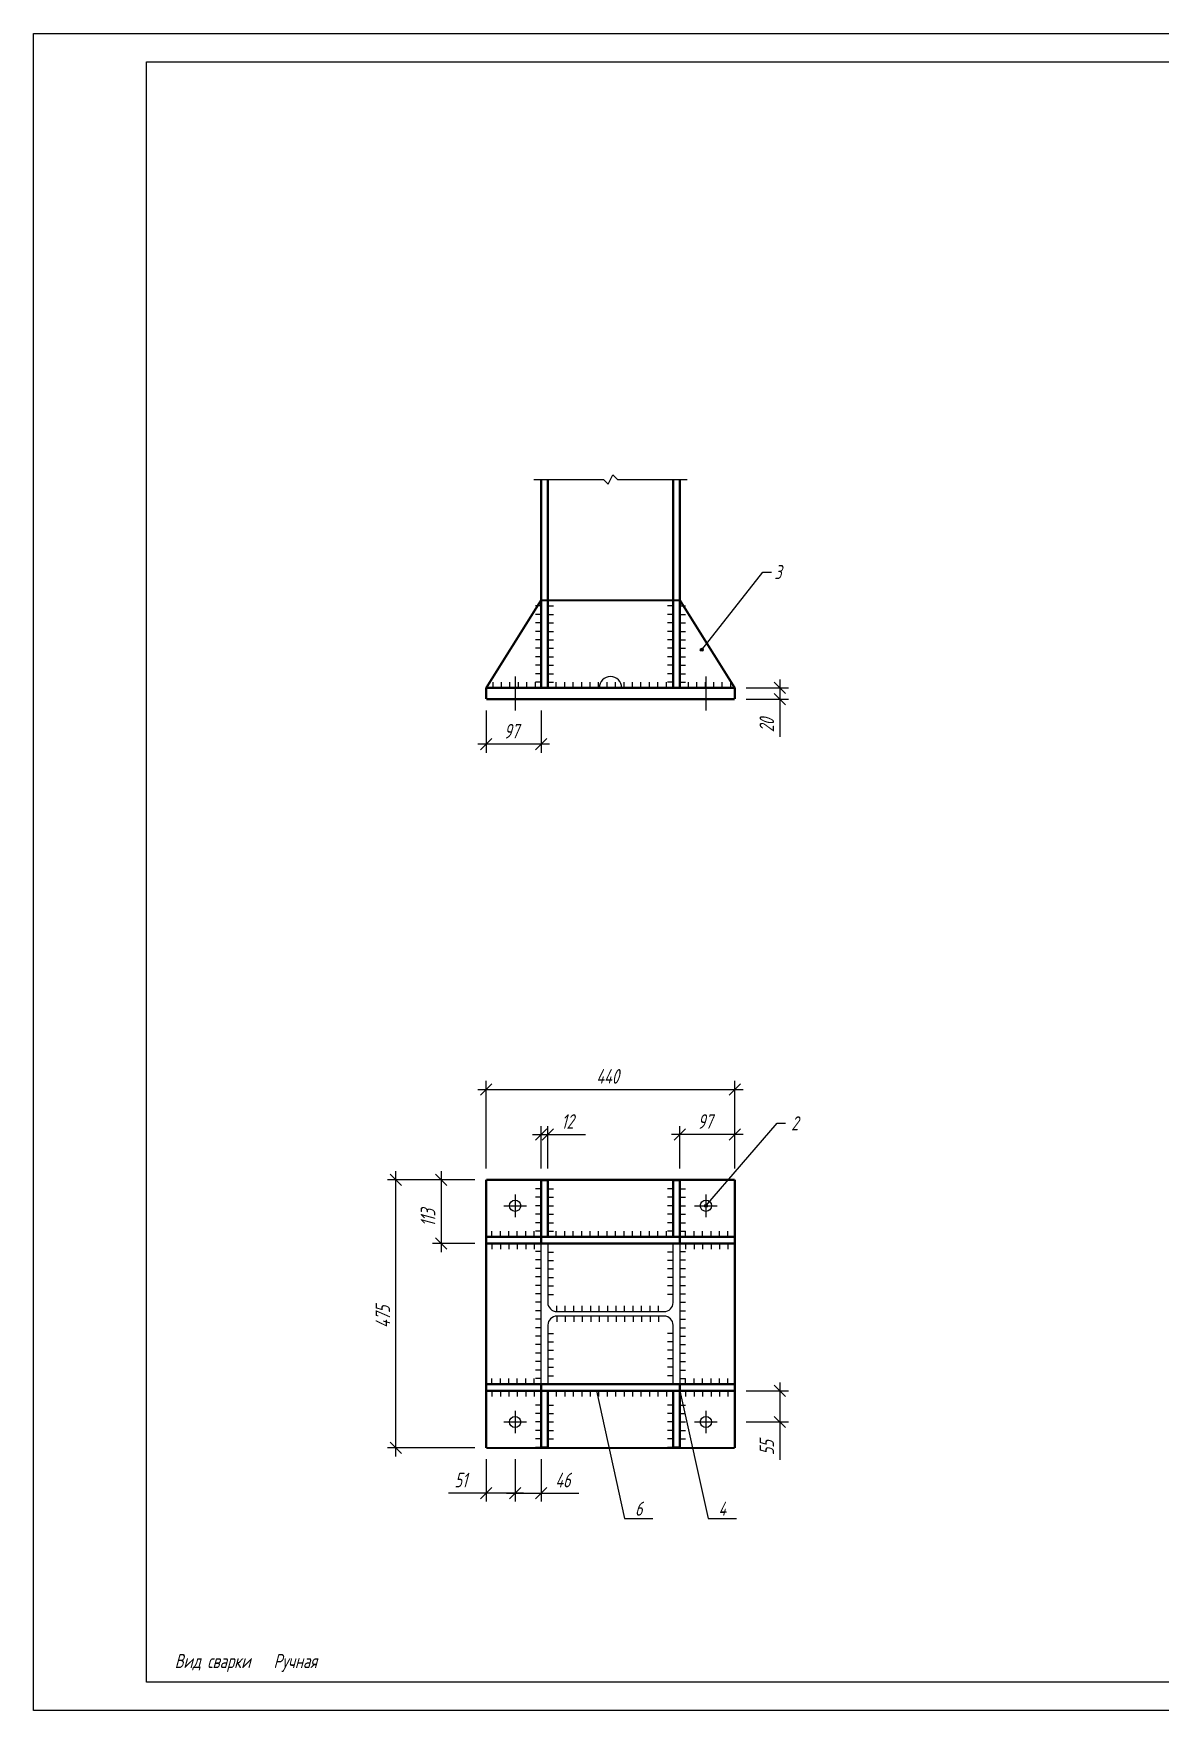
# Model space of a CAD drawing. Extents: x 0 to 420, y 0 to 297.
# Drawn here: x 0 to 199.6, y 0 to 297 of the extents above; entities that cross this region are included whole.
import ezdxf
from ezdxf.enums import TextEntityAlignment as Align

# ---------------------------------------------------------------- set-up
doc = ezdxf.new("R2010")
doc.units = 0
doc.header["$MEASUREMENT"] = 0
doc.layers.get('DEFPOINTS').update_dxf_attribs({"linetype": 'CONTINUOUS'})
for name, color, linetype in [('ВЫНОСКИ', 7, 'CONTINUOUS'), ('ПРОФИЛЬ', 7, 'CONTINUOUS'), ('РАЗМЕРЫ', 7, 'CONTINUOUS'), ('УЗЕЛ', 7, 'CONTINUOUS'), ('ШТАМП_РАМКА', 7, 'CONTINUOUS')]:
    doc.layers.add(name, color=color, linetype=linetype)
doc.styles.add('SCADOFFICE', font='RomanS', dxfattribs={"width": 0.7, "oblique": 15, "height": 2.5})
doc.dimstyles.new('SCADOFFICE_DIM', dxfattribs={"dimtxt": 2.5, "dimasz": 2, "dimexe": 1.5, "dimexo": 2, "dimgap": 1, "dimtad": 1, "dimdec": 4, "dimlfac": 10, "dimdsep": 46, "dimtxsty": 'SCADOFFICE', "dimblk": 'OBLIQUE', "dimsah": 1, "dimcen": 2.5, "dimdle": 1.5, "dimclrd": 256, "dimclre": 256, "dimclrt": 256, "dimadec": 0, "dimazin": 0, "dimtfac": 1, "dimtdec": 4, "dimtmove": 2, "dimatfit": 3, "dimldrblk": 'OBLIQUE', "dimfxl": 1, "dimtolj": 1, "dimarcsym": 0})

# ---------------------------------------------------------------- blocks, each defined once
blk = doc.blocks.new('*U18')
at = {"layer": 'ВЫНОСКИ'}
for points in [[(118.09, 187.77), (118.07, 187.92), (118.09, 187.97)], [(118.07, 187.82), (118.07, 187.87), (118.07, 187.92)], [(118.07, 187.82), (118.07, 187.92), (118.09, 187.77)], [(118.11, 187.73), (118.09, 187.97), (118.11, 188.01)], [(118.09, 187.77), (118.09, 187.97), (118.11, 187.73)], [(118.14, 187.69), (118.11, 188.01), (118.14, 188.05)], [(118.11, 187.73), (118.11, 188.01), (118.14, 187.69)], [(118.18, 187.66), (118.14, 188.05), (118.18, 188.08)], [(118.14, 187.69), (118.14, 188.05), (118.18, 187.66)], [(118.22, 187.64), (118.18, 188.08), (118.22, 188.1)], [(118.18, 187.66), (118.18, 188.08), (118.22, 187.64)], [(118.27, 187.62), (118.22, 188.1), (118.27, 188.12)], [(118.22, 187.64), (118.22, 188.1), (118.27, 187.62)], [(118.27, 187.62), (118.27, 188.12), (118.32, 187.62)], [(118.32, 187.62), (118.27, 188.12), (118.32, 188.12)]]:
    blk.add_solid(points, dxfattribs=at)
at = {"layer": 'ВЫНОСКИ', "extrusion": (0, 0, -1)}
for points in [[(-118.32, 187.62), (-118.32, 188.12), (-118.37, 187.62)], [(-118.37, 187.62), (-118.32, 188.12), (-118.37, 188.12)], [(-118.37, 187.62), (-118.37, 188.12), (-118.42, 187.64)], [(-118.42, 187.64), (-118.37, 188.12), (-118.42, 188.1)], [(-118.42, 187.64), (-118.42, 188.1), (-118.46, 187.66)], [(-118.46, 187.66), (-118.42, 188.1), (-118.46, 188.08)], [(-118.46, 187.66), (-118.46, 188.08), (-118.5, 187.69)], [(-118.5, 187.69), (-118.46, 188.08), (-118.5, 188.05)], [(-118.5, 187.69), (-118.5, 188.05), (-118.53, 187.73)], [(-118.53, 187.73), (-118.5, 188.05), (-118.53, 188.01)], [(-118.53, 187.73), (-118.53, 188.01), (-118.55, 187.77)], [(-118.55, 187.77), (-118.53, 188.01), (-118.55, 187.97)], [(-118.55, 187.77), (-118.55, 187.97), (-118.57, 187.82)], [(-118.57, 187.82), (-118.55, 187.97), (-118.57, 187.92)], [(-118.57, 187.82), (-118.57, 187.92), (-118.57, 187.87)]]:
    blk.add_solid(points, dxfattribs=at)
blk = doc.blocks.new('_OBLIQUE')
at = {"layer": 'РАЗМЕРЫ', "color": 0, "linetype": 'ByBlock'}
blk.add_line((-0.5, -0.5), (0.5, 0.5), dxfattribs=at)
blk = doc.blocks.new('*D1')
at = {"layer": 'DEFPOINTS', "color": 0}
for p in [(124.17, 181.12), (124.17, 179.12), (132.17, 179.12)]:
    blk.add_point(p, dxfattribs=at)
at = {"layer": 'РАЗМЕРЫ'}
for p, q in [((132.17, 182.62), (132.17, 177.62)), ((126.17, 181.12), (133.67, 181.12)), ((126.17, 179.12), (133.67, 179.12)), ((132.17, 181.12), (132.17, 172.42))]:
    blk.add_line(p, q, dxfattribs=at)
at = {"layer": 'РАЗМЕРЫ', "xscale": 2, "yscale": 2, "zscale": 2}
for p, rotation in [((132.17, 181.12), 90), ((132.17, 179.12), 270)]:
    blk.add_blockref('_OBLIQUE', p, dxfattribs=dict(at, rotation=rotation))
at = {"layer": 'РАЗМЕРЫ', "style": 'SCADOFFICE', "oblique": 15, "width": 0.676148}
blk.add_text('20', height=2.58819, rotation=90, dxfattribs=at).set_placement((131.1475, 173.247))
blk = doc.blocks.new('*D3')
at = {"layer": 'DEFPOINTS', "color": 0}
for p in [(80.17, 179.12), (89.87, 179.12), (80.17, 171.12)]:
    blk.add_point(p, dxfattribs=at)
at = {"layer": 'РАЗМЕРЫ'}
for p, q in [((80.17, 177.12), (80.17, 169.62)), ((89.87, 177.12), (89.87, 169.62)), ((91.37, 171.12), (78.67, 171.12))]:
    blk.add_line(p, q, dxfattribs=at)
at = {"layer": 'РАЗМЕРЫ', "xscale": 2, "yscale": 2, "zscale": 2}
for p in [(80.17, 171.12), (89.87, 171.12)]:
    blk.add_blockref('_OBLIQUE', p, dxfattribs=at)
at = {"layer": 'РАЗМЕРЫ', "style": 'SCADOFFICE', "oblique": 15, "width": 0.676148}
blk.add_text('97', height=2.58819, dxfattribs=at).set_placement((83.2875, 172.1425))
blk = doc.blocks.new('*U22')
at = {"layer": 'ВЫНОСКИ'}
for points in [[(118.84, 89.29), (118.82, 89.44), (118.84, 89.49)], [(118.82, 89.34), (118.82, 89.39), (118.82, 89.44)], [(118.82, 89.34), (118.82, 89.44), (118.84, 89.29)], [(118.86, 89.25), (118.84, 89.49), (118.86, 89.53)], [(118.84, 89.29), (118.84, 89.49), (118.86, 89.25)], [(118.89, 89.21), (118.86, 89.53), (118.89, 89.57)], [(118.86, 89.25), (118.86, 89.53), (118.89, 89.21)], [(118.93, 89.18), (118.89, 89.57), (118.93, 89.6)], [(118.89, 89.21), (118.89, 89.57), (118.93, 89.18)], [(118.97, 89.16), (118.93, 89.6), (118.97, 89.62)], [(118.93, 89.18), (118.93, 89.6), (118.97, 89.16)], [(119.02, 89.14), (118.97, 89.62), (119.02, 89.64)], [(118.97, 89.16), (118.97, 89.62), (119.02, 89.14)], [(119.02, 89.14), (119.02, 89.64), (119.07, 89.14)], [(119.07, 89.14), (119.02, 89.64), (119.07, 89.64)]]:
    blk.add_solid(points, dxfattribs=at)
at = {"layer": 'ВЫНОСКИ', "extrusion": (0, 0, -1)}
for points in [[(-119.07, 89.14), (-119.07, 89.64), (-119.12, 89.14)], [(-119.12, 89.14), (-119.07, 89.64), (-119.12, 89.64)], [(-119.12, 89.14), (-119.12, 89.64), (-119.17, 89.16)], [(-119.17, 89.16), (-119.12, 89.64), (-119.17, 89.62)], [(-119.17, 89.16), (-119.17, 89.62), (-119.21, 89.18)], [(-119.21, 89.18), (-119.17, 89.62), (-119.21, 89.6)], [(-119.21, 89.18), (-119.21, 89.6), (-119.25, 89.21)], [(-119.25, 89.21), (-119.21, 89.6), (-119.25, 89.57)], [(-119.25, 89.21), (-119.25, 89.57), (-119.28, 89.25)], [(-119.28, 89.25), (-119.25, 89.57), (-119.28, 89.53)], [(-119.28, 89.25), (-119.28, 89.53), (-119.3, 89.29)], [(-119.3, 89.29), (-119.28, 89.53), (-119.3, 89.49)], [(-119.3, 89.29), (-119.3, 89.49), (-119.32, 89.34)], [(-119.32, 89.34), (-119.3, 89.49), (-119.32, 89.44)], [(-119.32, 89.34), (-119.32, 89.44), (-119.32, 89.39)]]:
    blk.add_solid(points, dxfattribs=at)
blk = doc.blocks.new('*D6')
at = {"layer": 'DEFPOINTS', "color": 0}
for p in [(85.27, 46.49), (89.87, 46.49), (89.87, 38.49)]:
    blk.add_point(p, dxfattribs=at)
at = {"layer": 'РАЗМЕРЫ'}
for p, q in [((85.27, 44.49), (85.27, 36.99)), ((89.87, 44.49), (89.87, 36.99)), ((83.77, 38.49), (91.37, 38.49)), ((89.87, 38.49), (96.57, 38.49))]:
    blk.add_line(p, q, dxfattribs=at)
at = {"layer": 'РАЗМЕРЫ', "xscale": 2, "yscale": 2, "zscale": 2, "rotation": 180}
blk.add_blockref('_OBLIQUE', (85.27, 38.49), dxfattribs=at)
at = {"layer": 'РАЗМЕРЫ', "xscale": 2, "yscale": 2, "zscale": 2}
blk.add_blockref('_OBLIQUE', (89.87, 38.49), dxfattribs=at)
at = {"layer": 'РАЗМЕРЫ', "style": 'SCADOFFICE', "oblique": 15, "width": 0.676148}
blk.add_text('46', height=2.58819, dxfattribs=at).set_placement((92.3935, 39.5125))
blk = doc.blocks.new('*D7')
at = {"layer": 'DEFPOINTS', "color": 0}
for p in [(80.17, 46.49), (85.27, 46.49), (80.17, 38.49)]:
    blk.add_point(p, dxfattribs=at)
at = {"layer": 'РАЗМЕРЫ'}
for p, q in [((80.17, 44.49), (80.17, 36.99)), ((85.27, 44.49), (85.27, 36.99)), ((85.27, 38.49), (73.47, 38.49)), ((86.77, 38.49), (78.67, 38.49))]:
    blk.add_line(p, q, dxfattribs=at)
at = {"layer": 'РАЗМЕРЫ', "xscale": 2, "yscale": 2, "zscale": 2}
for p in [(80.17, 38.49), (85.27, 38.49)]:
    blk.add_blockref('_OBLIQUE', p, dxfattribs=at)
at = {"layer": 'РАЗМЕРЫ', "style": 'SCADOFFICE', "oblique": 15, "width": 0.676148}
blk.add_text('51', height=2.5881905, dxfattribs=at).set_placement((74.530625, 39.5125))
blk = doc.blocks.new('*D8')
at = {"layer": 'DEFPOINTS', "color": 0}
for p in [(124.17, 109.99), (80.17, 93.99), (124.17, 93.99)]:
    blk.add_point(p, dxfattribs=at)
at = {"layer": 'РАЗМЕРЫ'}
for p, q in [((78.67, 109.99), (125.67, 109.99)), ((80.17, 95.99), (80.17, 111.49)), ((124.17, 95.99), (124.17, 111.49))]:
    blk.add_line(p, q, dxfattribs=at)
at = {"layer": 'РАЗМЕРЫ', "xscale": 2, "yscale": 2, "zscale": 2, "rotation": 180}
blk.add_blockref('_OBLIQUE', (80.17, 109.99), dxfattribs=at)
at = {"layer": 'РАЗМЕРЫ', "xscale": 2, "yscale": 2, "zscale": 2}
blk.add_blockref('_OBLIQUE', (124.17, 109.99), dxfattribs=at)
at = {"layer": 'РАЗМЕРЫ', "style": 'SCADOFFICE', "oblique": 15, "width": 0.676148}
blk.add_text('440', height=2.5881905, dxfattribs=at).set_placement((99.650875, 111.0125))
blk = doc.blocks.new('*D9')
at = {"layer": 'DEFPOINTS', "color": 0}
for p in [(64.17, 93.99), (80.17, 93.99), (80.17, 46.49)]:
    blk.add_point(p, dxfattribs=at)
at = {"layer": 'РАЗМЕРЫ'}
for p, q in [((64.17, 44.99), (64.17, 95.49)), ((78.17, 93.99), (62.67, 93.99)), ((78.17, 46.49), (62.67, 46.49))]:
    blk.add_line(p, q, dxfattribs=at)
at = {"layer": 'РАЗМЕРЫ', "xscale": 2, "yscale": 2, "zscale": 2}
for p, rotation in [((64.17, 93.99), 90), ((64.17, 46.49), 270)]:
    blk.add_blockref('_OBLIQUE', p, dxfattribs=dict(at, rotation=rotation))
at = {"layer": 'РАЗМЕРЫ', "style": 'SCADOFFICE', "oblique": 15, "width": 0.676148}
blk.add_text('475', height=2.5881905, rotation=90, dxfattribs=at).set_placement((63.1475, 67.720875))
blk = doc.blocks.new('*D10')
at = {"layer": 'DEFPOINTS', "color": 0}
for p in [(91.07, 101.99), (89.87, 93.99), (91.07, 93.99)]:
    blk.add_point(p, dxfattribs=at)
at = {"layer": 'РАЗМЕРЫ'}
for p, q in [((88.37, 101.99), (92.57, 101.99)), ((89.87, 95.99), (89.87, 103.49)), ((91.07, 95.99), (91.07, 103.49)), ((91.07, 101.99), (97.77, 101.99))]:
    blk.add_line(p, q, dxfattribs=at)
at = {"layer": 'РАЗМЕРЫ', "xscale": 2, "yscale": 2, "zscale": 2, "rotation": 180}
blk.add_blockref('_OBLIQUE', (89.87, 101.99), dxfattribs=at)
at = {"layer": 'РАЗМЕРЫ', "xscale": 2, "yscale": 2, "zscale": 2}
blk.add_blockref('_OBLIQUE', (91.07, 101.99), dxfattribs=at)
at = {"layer": 'РАЗМЕРЫ', "style": 'SCADOFFICE', "oblique": 15, "width": 0.676148}
blk.add_text('12', height=2.58819, dxfattribs=at).set_placement((93.46575, 103.0125))
blk = doc.blocks.new('*D11')
at = {"layer": 'DEFPOINTS', "color": 0}
for p in [(114.47, 101.99), (114.47, 93.99), (124.17, 93.99)]:
    blk.add_point(p, dxfattribs=at)
at = {"layer": 'РАЗМЕРЫ'}
for p, q in [((125.67, 101.99), (112.97, 101.99)), ((114.47, 95.99), (114.47, 103.49)), ((124.17, 95.99), (124.17, 103.49))]:
    blk.add_line(p, q, dxfattribs=at)
at = {"layer": 'РАЗМЕРЫ', "xscale": 2, "yscale": 2, "zscale": 2}
for p in [(114.47, 101.99), (124.17, 101.99)]:
    blk.add_blockref('_OBLIQUE', p, dxfattribs=at)
at = {"layer": 'РАЗМЕРЫ', "style": 'SCADOFFICE', "oblique": 15, "width": 0.676148}
blk.add_text('97', height=2.58819, dxfattribs=at).set_placement((117.5875, 103.0125))
blk = doc.blocks.new('*D12')
at = {"layer": 'DEFPOINTS', "color": 0}
for p in [(80.17, 93.99), (72.17, 82.69), (80.17, 82.69)]:
    blk.add_point(p, dxfattribs=at)
at = {"layer": 'РАЗМЕРЫ'}
for p, q in [((72.17, 95.49), (72.17, 81.19)), ((78.17, 93.99), (70.67, 93.99)), ((78.17, 82.69), (70.67, 82.69))]:
    blk.add_line(p, q, dxfattribs=at)
at = {"layer": 'РАЗМЕРЫ', "xscale": 2, "yscale": 2, "zscale": 2}
for p, rotation in [((72.17, 93.99), 90), ((72.17, 82.69), 270)]:
    blk.add_blockref('_OBLIQUE', p, dxfattribs=dict(at, rotation=rotation))
at = {"layer": 'РАЗМЕРЫ', "style": 'SCADOFFICE', "oblique": 15, "width": 0.676148}
blk.add_text('113', height=2.58819, rotation=90, dxfattribs=at).set_placement((71.1475, 85.6835))
blk = doc.blocks.new('*D13')
at = {"layer": 'DEFPOINTS', "color": 0}
for p in [(124.17, 56.59), (124.17, 51.09), (132.17, 51.09)]:
    blk.add_point(p, dxfattribs=at)
at = {"layer": 'РАЗМЕРЫ'}
for p, q in [((126.17, 56.59), (133.67, 56.59)), ((132.17, 58.09), (132.17, 49.59)), ((132.17, 56.59), (132.17, 44.39)), ((126.17, 51.09), (133.67, 51.09))]:
    blk.add_line(p, q, dxfattribs=at)
at = {"layer": 'РАЗМЕРЫ', "xscale": 2, "yscale": 2, "zscale": 2}
for p, rotation in [((132.17, 56.59), 90), ((132.17, 51.09), 270)]:
    blk.add_blockref('_OBLIQUE', p, dxfattribs=dict(at, rotation=rotation))
at = {"layer": 'РАЗМЕРЫ', "style": 'SCADOFFICE', "oblique": 15, "width": 0.676148}
blk.add_text('55', height=2.58819, rotation=90, dxfattribs=at).set_placement((131.1475, 45.203))

msp = doc.modelspace()

# ---------------------------------------------------------------- linework, layer by layer
at = {"layer": 'ВЫНОСКИ', "linetype": 'Continuous'}
for p, q in [((118.32, 187.87), (129.17, 201.62)), ((129.17, 201.62), (130.67, 201.62)), ((89.87, 195.62), (88.87, 195.62)), ((89.87, 194.12), (88.87, 194.12)), ((91.07, 195.62), (92.07, 195.62)), ((91.07, 194.12), (92.07, 194.12)), ((113.27, 195.62), (112.27, 195.62)), ((113.27, 194.12), (112.27, 194.12)), ((114.47, 195.62), (115.47, 195.62)), ((114.47, 194.12), (115.47, 194.12)), ((89.87, 192.62), (88.87, 192.62)), ((89.87, 191.12), (88.87, 191.12)), ((91.07, 192.62), (92.07, 192.62)), ((91.07, 191.12), (92.07, 191.12)), ((113.27, 192.62), (112.27, 192.62)), ((113.27, 191.12), (112.27, 191.12)), ((114.47, 192.62), (115.47, 192.62)), ((114.47, 191.12), (115.47, 191.12)), ((89.87, 189.62), (88.87, 189.62)), ((89.87, 188.12), (88.87, 188.12)), ((91.07, 189.62), (92.07, 189.62)), ((91.07, 188.12), (92.07, 188.12)), ((113.27, 189.62), (112.27, 189.62)), ((113.27, 188.12), (112.27, 188.12)), ((114.47, 189.62), (115.47, 189.62)), ((114.47, 188.12), (115.47, 188.12)), ((89.87, 186.62), (88.87, 186.62)), ((89.87, 185.12), (88.87, 185.12)), ((91.07, 186.62), (92.07, 186.62)), ((91.07, 185.12), (92.07, 185.12)), ((113.27, 186.62), (112.27, 186.62)), ((113.27, 185.12), (112.27, 185.12)), ((114.47, 186.62), (115.47, 186.62)), ((114.47, 185.12), (115.47, 185.12)), ((81.37, 181.12), (81.37, 182.12)), ((82.87, 181.12), (82.87, 182.12)), ((84.37, 181.12), (84.37, 182.12)), ((85.27, 183.12), (85.27, 177.12)), ((85.87, 181.12), (85.87, 182.12)), ((87.37, 181.12), (87.37, 182.12)), ((89.87, 183.62), (88.87, 183.62)), ((88.87, 181.12), (88.87, 182.12)), ((89.87, 182.12), (88.87, 182.12)), ((91.07, 183.62), (92.07, 183.62)), ((91.07, 182.12), (92.07, 182.12)), ((92.57, 181.12), (92.57, 182.12)), ((94.07, 181.12), (94.07, 182.12)), ((95.57, 181.12), (95.57, 182.12)), ((97.07, 181.12), (97.07, 182.12)), ((98.57, 181.12), (98.57, 182.12)), ((100.07, 181.12), (100.07, 182.12)), ((101.57, 181.12), (101.57, 182.12)), ((103.07, 181.12), (103.07, 182.12)), ((104.57, 181.12), (104.57, 182.12)), ((106.07, 181.12), (106.07, 182.12)), ((107.57, 181.12), (107.57, 182.12)), ((109.07, 181.12), (109.07, 182.12)), ((110.57, 181.12), (110.57, 182.12)), ((112.07, 181.12), (112.07, 182.12)), ((113.27, 183.62), (112.27, 183.62)), ((113.27, 182.12), (112.27, 182.12)), ((114.47, 183.62), (115.47, 183.62)), ((114.47, 182.12), (115.47, 182.12)), ((115.97, 181.12), (115.97, 182.12)), ((117.47, 181.12), (117.47, 182.12)), ((118.97, 181.12), (118.97, 182.12)), ((119.07, 183.12), (119.07, 177.12)), ((120.47, 181.12), (120.47, 182.12)), ((121.97, 181.12), (121.97, 182.12)), ((123.47, 181.12), (123.47, 182.12)), ((119.07, 89.39), (131.67, 103.99)), ((131.67, 103.99), (133.17, 103.99)), ((83.27, 89.39), (87.27, 89.39)), ((85.27, 91.39), (85.27, 87.39))]:
    msp.add_line(p, q, dxfattribs=at)
for centre in [(118.32, 187.87), (119.07, 89.39)]:
    msp.add_circle(centre, 0.25, dxfattribs=at)
at = {"layer": 'ПРОФИЛЬ', "linetype": 'Continuous'}
for p, q in [((89.87, 57.79), (89.87, 82.69)), ((89.87, 82.69), (91.07, 82.69)), ((91.07, 82.69), (91.07, 72.24)), ((113.27, 72.24), (113.27, 82.69)), ((113.27, 82.69), (114.47, 82.69)), ((114.47, 82.69), (114.47, 57.79)), ((92.67, 70.64), (111.67, 70.64)), ((111.67, 69.84), (92.67, 69.84)), ((91.07, 68.24), (91.07, 57.79)), ((113.27, 57.79), (113.27, 68.24)), ((91.07, 57.79), (89.87, 57.79)), ((114.47, 57.79), (113.27, 57.79))]:
    msp.add_line(p, q, dxfattribs=at)
for centre in [(85.27, 89.39), (119.07, 89.39), (85.27, 51.09), (119.07, 51.09)]:
    msp.add_circle(centre, 1, dxfattribs=at)
for centre, radius, start, end in [((102.17, 181.12), 2, 0, 179.9), ((92.67, 72.24), 1.6, 180, 269.9), ((111.67, 72.24), 1.6, 270, 359.9), ((92.67, 68.24), 1.6, 90, 179.9), ((111.67, 68.24), 1.6, 0, 89.9)]:
    msp.add_arc(centre, radius, start, end, dxfattribs=at)
at = {"layer": 'УЗЕЛ', "linetype": 'Continuous'}
for p, q in [((88.62, 218.02), (100.92, 218.02)), ((100.92, 218.02), (101.753333, 217.186667)), ((101.753333, 217.186667), (102.586667, 218.853333)), ((102.586667, 218.853333), (103.42, 218.02)), ((103.42, 218.02), (115.72, 218.02)), ((89.87, 92.39), (88.87, 92.39)), ((91.07, 92.39), (92.07, 92.39)), ((113.27, 92.39), (112.27, 92.39)), ((114.47, 92.39), (115.47, 92.39)), ((89.87, 90.89), (88.87, 90.89)), ((89.87, 89.39), (88.87, 89.39)), ((91.07, 90.89), (92.07, 90.89)), ((91.07, 89.39), (92.07, 89.39)), ((113.27, 90.89), (112.27, 90.89)), ((113.27, 89.39), (112.27, 89.39)), ((114.47, 90.89), (115.47, 90.89)), ((114.47, 89.39), (115.47, 89.39)), ((117.07, 89.39), (121.07, 89.39)), ((119.07, 91.39), (119.07, 87.39)), ((89.87, 87.89), (88.87, 87.89)), ((89.87, 86.39), (88.87, 86.39)), ((91.07, 87.89), (92.07, 87.89)), ((91.07, 86.39), (92.07, 86.39)), ((113.27, 87.89), (112.27, 87.89)), ((113.27, 86.39), (112.27, 86.39)), ((114.47, 87.89), (115.47, 87.89)), ((114.47, 86.39), (115.47, 86.39)), ((81.17, 83.89), (81.17, 84.89)), ((82.67, 83.89), (82.67, 84.89)), ((84.17, 83.89), (84.17, 84.89)), ((85.67, 83.89), (85.67, 84.89)), ((87.17, 83.89), (87.17, 84.89)), ((88.67, 83.89), (88.67, 84.89)), ((89.87, 84.89), (88.87, 84.89)), ((91.07, 84.89), (92.07, 84.89)), ((92.57, 83.89), (92.57, 84.89)), ((94.07, 83.89), (94.07, 84.89)), ((95.57, 83.89), (95.57, 84.89)), ((97.07, 83.89), (97.07, 84.89)), ((98.57, 83.89), (98.57, 84.89)), ((100.07, 83.89), (100.07, 84.89)), ((101.57, 83.89), (101.57, 84.89)), ((103.07, 83.89), (103.07, 84.89)), ((104.57, 83.89), (104.57, 84.89)), ((106.07, 83.89), (106.07, 84.89)), ((107.57, 83.89), (107.57, 84.89)), ((109.07, 83.89), (109.07, 84.89)), ((110.57, 83.89), (110.57, 84.89)), ((112.07, 83.89), (112.07, 84.89)), ((113.27, 84.89), (112.27, 84.89)), ((114.47, 84.89), (115.47, 84.89)), ((115.47, 83.89), (115.47, 84.89)), ((116.97, 83.89), (116.97, 84.89)), ((118.47, 83.89), (118.47, 84.89)), ((119.97, 83.89), (119.97, 84.89)), ((121.47, 83.89), (121.47, 84.89)), ((122.97, 83.89), (122.97, 84.89)), ((81.17, 82.69), (81.17, 81.69)), ((82.67, 82.69), (82.67, 81.69)), ((84.17, 82.69), (84.17, 81.69)), ((85.67, 82.69), (85.67, 81.69)), ((87.17, 82.69), (87.17, 81.69)), ((88.67, 82.69), (88.67, 81.69)), ((89.87, 81.29), (88.87, 81.29)), ((91.07, 82.69), (92.07, 82.69)), ((91.07, 82.69), (92.07, 82.69)), ((91.07, 81.19), (92.07, 81.19)), ((91.07, 81.19), (92.07, 81.19)), ((113.27, 82.69), (112.27, 82.69)), ((113.27, 82.69), (112.27, 82.69)), ((113.27, 81.19), (112.27, 81.19)), ((113.27, 81.19), (112.27, 81.19)), ((114.47, 81.29), (115.47, 81.29)), ((115.47, 82.69), (115.47, 81.69)), ((116.97, 82.69), (116.97, 81.69)), ((118.47, 82.69), (118.47, 81.69)), ((119.97, 82.69), (119.97, 81.69)), ((121.47, 82.69), (121.47, 81.69)), ((122.97, 82.69), (122.97, 81.69)), ((89.87, 79.79), (88.87, 79.79)), ((89.87, 78.29), (88.87, 78.29)), ((91.07, 79.69), (92.07, 79.69)), ((91.07, 79.69), (92.07, 79.69)), ((91.07, 78.19), (92.07, 78.19)), ((91.07, 78.19), (92.07, 78.19)), ((113.27, 79.69), (112.27, 79.69)), ((113.27, 79.69), (112.27, 79.69)), ((113.27, 78.19), (112.27, 78.19)), ((113.27, 78.19), (112.27, 78.19)), ((114.47, 79.79), (115.47, 79.79)), ((114.47, 78.29), (115.47, 78.29)), ((89.87, 76.79), (88.87, 76.79)), ((89.87, 75.29), (88.87, 75.29)), ((91.07, 76.69), (92.07, 76.69)), ((91.07, 76.69), (92.07, 76.69)), ((91.07, 75.19), (92.07, 75.19)), ((91.07, 75.19), (92.07, 75.19)), ((113.27, 76.69), (112.27, 76.69)), ((113.27, 76.69), (112.27, 76.69)), ((113.27, 75.19), (112.27, 75.19)), ((113.27, 75.19), (112.27, 75.19)), ((114.47, 76.79), (115.47, 76.79)), ((114.47, 75.29), (115.47, 75.29)), ((89.87, 73.79), (88.87, 73.79)), ((89.87, 72.29), (88.87, 72.29)), ((91.07, 73.69), (92.07, 73.69)), ((91.07, 73.69), (92.07, 73.69)), ((92.67, 70.64), (92.67, 71.64)), ((92.67, 70.64), (92.67, 71.64)), ((94.17, 70.64), (94.17, 71.64)), ((94.17, 70.64), (94.17, 71.64)), ((95.67, 70.64), (95.67, 71.64)), ((95.67, 70.64), (95.67, 71.64)), ((97.17, 70.64), (97.17, 71.64)), ((97.17, 70.64), (97.17, 71.64)), ((98.67, 70.64), (98.67, 71.64)), ((98.67, 70.64), (98.67, 71.64)), ((100.17, 70.64), (100.17, 71.64)), ((100.17, 70.64), (100.17, 71.64)), ((101.67, 70.64), (101.67, 71.64)), ((101.67, 70.64), (101.67, 71.64)), ((103.17, 70.64), (103.17, 71.64)), ((103.17, 70.64), (103.17, 71.64)), ((104.67, 70.64), (104.67, 71.64)), ((104.67, 70.64), (104.67, 71.64)), ((106.17, 70.64), (106.17, 71.64)), ((106.17, 70.64), (106.17, 71.64)), ((107.67, 70.64), (107.67, 71.64)), ((107.67, 70.64), (107.67, 71.64)), ((109.17, 70.64), (109.17, 71.64)), ((109.17, 70.64), (109.17, 71.64)), ((110.67, 70.64), (110.67, 71.64)), ((110.67, 70.64), (110.67, 71.64)), ((113.27, 73.69), (112.27, 73.69)), ((113.27, 73.69), (112.27, 73.69)), ((114.47, 73.79), (115.47, 73.79)), ((114.47, 72.29), (115.47, 72.29)), ((89.87, 70.79), (88.87, 70.79)), ((89.87, 69.29), (88.87, 69.29)), ((92.67, 69.84), (92.67, 68.84)), ((92.67, 69.84), (92.67, 68.84)), ((94.17, 69.84), (94.17, 68.84)), ((94.17, 69.84), (94.17, 68.84)), ((95.67, 69.84), (95.67, 68.84)), ((95.67, 69.84), (95.67, 68.84)), ((97.17, 69.84), (97.17, 68.84)), ((97.17, 69.84), (97.17, 68.84)), ((98.67, 69.84), (98.67, 68.84)), ((98.67, 69.84), (98.67, 68.84)), ((100.17, 69.84), (100.17, 68.84)), ((100.17, 69.84), (100.17, 68.84)), ((101.67, 69.84), (101.67, 68.84)), ((101.67, 69.84), (101.67, 68.84)), ((103.17, 69.84), (103.17, 68.84)), ((103.17, 69.84), (103.17, 68.84)), ((104.67, 69.84), (104.67, 68.84)), ((104.67, 69.84), (104.67, 68.84)), ((106.17, 69.84), (106.17, 68.84)), ((106.17, 69.84), (106.17, 68.84)), ((107.67, 69.84), (107.67, 68.84)), ((107.67, 69.84), (107.67, 68.84)), ((109.17, 69.84), (109.17, 68.84)), ((109.17, 69.84), (109.17, 68.84)), ((110.67, 69.84), (110.67, 68.84)), ((110.67, 69.84), (110.67, 68.84)), ((114.47, 70.79), (115.47, 70.79)), ((114.47, 69.29), (115.47, 69.29)), ((89.87, 67.79), (88.87, 67.79)), ((89.87, 66.29), (88.87, 66.29)), ((91.07, 66.79), (92.07, 66.79)), ((91.07, 66.79), (92.07, 66.79)), ((113.27, 66.79), (112.27, 66.79)), ((113.27, 66.79), (112.27, 66.79)), ((114.47, 67.79), (115.47, 67.79)), ((114.47, 66.29), (115.47, 66.29)), ((89.87, 64.79), (88.87, 64.79)), ((89.87, 63.29), (88.87, 63.29)), ((91.07, 65.29), (92.07, 65.29)), ((91.07, 65.29), (92.07, 65.29)), ((91.07, 63.79), (92.07, 63.79)), ((91.07, 63.79), (92.07, 63.79)), ((113.27, 65.29), (112.27, 65.29)), ((113.27, 65.29), (112.27, 65.29)), ((113.27, 63.79), (112.27, 63.79)), ((113.27, 63.79), (112.27, 63.79)), ((114.47, 64.79), (115.47, 64.79)), ((114.47, 63.29), (115.47, 63.29)), ((89.87, 61.79), (88.87, 61.79)), ((89.87, 60.29), (88.87, 60.29)), ((91.07, 62.29), (92.07, 62.29)), ((91.07, 62.29), (92.07, 62.29)), ((91.07, 60.79), (92.07, 60.79)), ((91.07, 60.79), (92.07, 60.79)), ((113.27, 62.29), (112.27, 62.29)), ((113.27, 62.29), (112.27, 62.29)), ((113.27, 60.79), (112.27, 60.79)), ((113.27, 60.79), (112.27, 60.79)), ((114.47, 61.79), (115.47, 61.79)), ((114.47, 60.29), (115.47, 60.29)), ((81.17, 57.79), (81.17, 58.79)), ((81.17, 56.59), (81.17, 55.59)), ((82.67, 57.79), (82.67, 58.79)), ((82.67, 56.59), (82.67, 55.59)), ((84.17, 57.79), (84.17, 58.79)), ((84.17, 56.59), (84.17, 55.59)), ((85.67, 57.79), (85.67, 58.79)), ((85.67, 56.59), (85.67, 55.59)), ((87.17, 57.79), (87.17, 58.79)), ((87.17, 56.59), (87.17, 55.59)), ((88.67, 57.79), (88.67, 58.79)), ((88.67, 56.59), (88.67, 55.59)), ((89.87, 58.79), (88.87, 58.79)), ((91.07, 59.29), (92.07, 59.29)), ((91.07, 59.29), (92.07, 59.29)), ((91.07, 57.79), (92.07, 57.79)), ((91.07, 57.79), (92.07, 57.79)), ((92.57, 56.59), (92.57, 55.59)), ((94.07, 56.59), (94.07, 55.59)), ((95.57, 56.59), (95.57, 55.59)), ((97.07, 56.59), (97.07, 55.59)), ((98.57, 56.59), (98.57, 55.59)), ((99.71, 56.59), (104.67, 33.99)), ((100.07, 56.59), (100.07, 55.59)), ((101.57, 56.59), (101.57, 55.59)), ((103.07, 56.59), (103.07, 55.59)), ((104.57, 56.59), (104.57, 55.59)), ((106.07, 56.59), (106.07, 55.59)), ((107.57, 56.59), (107.57, 55.59)), ((109.07, 56.59), (109.07, 55.59)), ((110.57, 56.59), (110.57, 55.59)), ((112.07, 56.59), (112.07, 55.59)), ((113.27, 59.29), (112.27, 59.29)), ((113.27, 59.29), (112.27, 59.29)), ((113.27, 57.79), (112.27, 57.79)), ((113.27, 57.79), (112.27, 57.79)), ((114.47, 58.79), (115.47, 58.79)), ((114.47, 56.59), (119.47, 33.99)), ((115.47, 57.79), (115.47, 58.79)), ((115.47, 56.59), (115.47, 55.59)), ((116.97, 57.79), (116.97, 58.79)), ((116.97, 56.59), (116.97, 55.59)), ((118.47, 57.79), (118.47, 58.79)), ((118.47, 56.59), (118.47, 55.59)), ((119.97, 57.79), (119.97, 58.79)), ((119.97, 56.59), (119.97, 55.59)), ((121.47, 57.79), (121.47, 58.79)), ((121.47, 56.59), (121.47, 55.59)), ((122.97, 57.79), (122.97, 58.79)), ((122.97, 56.59), (122.97, 55.59)), ((89.87, 54.09), (88.87, 54.09)), ((91.07, 54.09), (92.07, 54.09)), ((113.27, 54.09), (112.27, 54.09)), ((114.47, 54.09), (115.47, 54.09)), ((83.27, 51.09), (87.27, 51.09)), ((85.27, 53.09), (85.27, 49.09)), ((89.87, 52.59), (88.87, 52.59)), ((89.87, 51.09), (88.87, 51.09)), ((91.07, 52.59), (92.07, 52.59)), ((91.07, 51.09), (92.07, 51.09)), ((113.27, 52.59), (112.27, 52.59)), ((113.27, 51.09), (112.27, 51.09)), ((114.47, 52.59), (115.47, 52.59)), ((114.47, 51.09), (115.47, 51.09)), ((117.07, 51.09), (121.07, 51.09)), ((119.07, 53.09), (119.07, 49.09)), ((89.87, 49.59), (88.87, 49.59)), ((89.87, 48.09), (88.87, 48.09)), ((91.07, 49.59), (92.07, 49.59)), ((91.07, 48.09), (92.07, 48.09)), ((113.27, 49.59), (112.27, 49.59)), ((113.27, 48.09), (112.27, 48.09)), ((114.47, 49.59), (115.47, 49.59)), ((114.47, 48.09), (115.47, 48.09)), ((89.87, 46.59), (88.87, 46.59)), ((91.07, 46.59), (92.07, 46.59)), ((113.27, 46.59), (112.27, 46.59)), ((114.47, 46.59), (115.47, 46.59)), ((104.67, 33.99), (109.67, 33.99)), ((119.47, 33.99), (124.47, 33.99))]:
    msp.add_line(p, q, dxfattribs=at)
at = {"layer": 'УЗЕЛ', "linetype": 'Continuous', "const_width": 0.4}
for points in [[(89.87, 196.62), (89.87, 218.02)], [(91.07, 196.62), (91.07, 218.02)], [(113.27, 196.62), (113.27, 218.02)], [(114.47, 196.62), (114.47, 218.02)], [(80.17, 181.12), (89.87, 196.62)], [(89.87, 196.62), (89.87, 181.12)], [(89.87, 196.62), (114.47, 196.62)], [(91.07, 196.62), (91.07, 181.12)], [(113.27, 196.62), (113.27, 181.12)], [(114.47, 196.62), (114.47, 181.12)], [(114.47, 196.62), (124.17, 181.12)], [(80.17, 181.12), (124.17, 181.12)], [(80.17, 179.12), (80.17, 181.12)], [(124.17, 181.12), (124.17, 179.12)], [(124.17, 179.12), (80.17, 179.12)], [(124.17, 93.99), (80.17, 93.99)], [(80.17, 93.99), (80.17, 46.49)], [(89.87, 93.89), (91.07, 93.89)], [(89.87, 83.89), (89.87, 93.89)], [(91.07, 93.89), (91.07, 83.89)], [(113.27, 93.89), (114.47, 93.89)], [(113.27, 83.89), (113.27, 93.89)], [(114.47, 93.89), (114.47, 83.89)], [(124.17, 46.49), (124.17, 93.99)], [(80.17, 83.89), (124.17, 83.89)], [(80.17, 82.69), (80.17, 83.89)], [(89.87, 83.89), (89.87, 82.69)], [(91.07, 83.89), (89.87, 83.89)], [(114.47, 83.89), (113.27, 83.89)], [(114.47, 83.89), (114.47, 82.69)], [(124.17, 83.89), (124.17, 82.69)], [(124.17, 82.69), (80.17, 82.69)], [(80.17, 57.79), (124.17, 57.79)], [(80.17, 56.59), (80.17, 57.79)], [(124.17, 56.59), (80.17, 56.59)], [(89.87, 57.79), (89.87, 56.59)], [(89.87, 56.59), (91.07, 56.59)], [(89.87, 46.59), (89.87, 56.59)], [(91.07, 56.59), (91.07, 46.59)], [(113.27, 56.59), (114.47, 56.59)], [(113.27, 46.59), (113.27, 56.59)], [(114.47, 57.79), (114.47, 56.59)], [(114.47, 56.59), (114.47, 46.59)], [(124.17, 57.79), (124.17, 56.59)], [(80.17, 46.49), (124.17, 46.49)], [(91.07, 46.59), (89.87, 46.59)], [(114.47, 46.59), (113.27, 46.59)]]:
    msp.add_lwpolyline(points, dxfattribs=at)
at = {"layer": 'ШТАМП_РАМКА', "linetype": 'Continuous'}
for p, q in [((0, 297), (420, 297)), ((0, 0), (0, 297)), ((20, 292), (415, 292)), ((20, 5), (20, 292)), ((415, 5), (20, 5)), ((420, 0), (0, 0))]:
    msp.add_line(p, q, dxfattribs=at)

# ---------------------------------------------------------------- block references
at = {"layer": 'ВЫНОСКИ'}
for name in ['*U18', '*U22']:
    msp.add_blockref(name, (0, 0), dxfattribs=at)

# ---------------------------------------------------------------- texts
at = {"layer": 'ВЫНОСКИ', "style": 'SCADOFFICE', "oblique": 15, "width": 0.7}
for s, p in [('3', (131.17, 200.37)), ('2', (134.17, 102.74))]:
    msp.add_text(s, height=2.5, dxfattribs=at).set_placement(p)
at = {"layer": 'УЗЕЛ', "style": 'SCADOFFICE', "oblique": 15, "width": 0.7}
for s, p in [('6', (107.17, 34.49)), ('4', (121.97, 34.49))]:
    msp.add_text(s, height=2.5, dxfattribs=at).set_placement(p, align=Align.CENTER)
at = {"layer": 'ШТАМП_РАМКА', "style": 'SCADOFFICE', "oblique": 15, "width": 0.7}
for s, p in [('Вид сварки', (25, 7.5)), ('Ручная', (42.5, 7.5))]:
    msp.add_text(s, height=2.5, dxfattribs=at).set_placement(p)

# ---------------------------------------------------------------- dimensions: what is measured, and where the dimension line sits
at = {"layer": 'РАЗМЕРЫ'}
for base, p1, p2, picture, middle in [((132.17, 179.12), (124.17, 181.12), (124.17, 179.12), '*D1', (132.17, 174.92)), ((132.17, 51.09), (124.17, 56.59), (124.17, 51.09), '*D13', (132.17, 46.89))]:
    dim = msp.add_linear_dim(base=base, p1=p1, p2=p2, angle=90, dimstyle='SCADOFFICE_DIM', dxfattribs=at)
    dim.commit()
    dim.dimension.update_dxf_attribs({"geometry": picture, "text_midpoint": middle, "dimtype": 160})
for base, p1, p2, picture, middle in [((80.17, 171.12), (89.87, 179.12), (80.17, 179.12), '*D3', (85.02, 171.12)), ((124.17, 109.99), (80.17, 93.99), (124.17, 93.99), '*D8', (102.17, 109.99)), ((114.47, 101.99), (124.17, 93.99), (114.47, 93.99), '*D11', (119.32, 101.99))]:
    dim = msp.add_linear_dim(base=base, p1=p1, p2=p2, dimstyle='SCADOFFICE_DIM', dxfattribs=at)
    dim.commit()
    dim.dimension.update_dxf_attribs({"geometry": picture, "text_midpoint": middle})
for base, p1, p2, picture, middle in [((91.07, 101.99), (89.87, 93.99), (91.07, 93.99), '*D10', (95.27, 101.99)), ((80.17, 38.49), (85.27, 46.49), (80.17, 46.49), '*D7', (75.97, 38.49)), ((89.87, 38.49), (85.27, 46.49), (89.87, 46.49), '*D6', (94.07, 38.49))]:
    dim = msp.add_linear_dim(base=base, p1=p1, p2=p2, dimstyle='SCADOFFICE_DIM', dxfattribs=at)
    dim.commit()
    dim.dimension.update_dxf_attribs({"geometry": picture, "text_midpoint": middle, "dimtype": 160})
for base, p1, p2, picture, middle in [((64.17, 93.99), (80.17, 46.49), (80.17, 93.99), '*D9', (64.17, 70.24)), ((72.17, 82.69), (80.17, 93.99), (80.17, 82.69), '*D12', (72.17, 88.34))]:
    dim = msp.add_linear_dim(base=base, p1=p1, p2=p2, angle=90, dimstyle='SCADOFFICE_DIM', dxfattribs=at)
    dim.commit()
    dim.dimension.update_dxf_attribs({"geometry": picture, "text_midpoint": middle})

doc.saveas('drawing.dxf')
